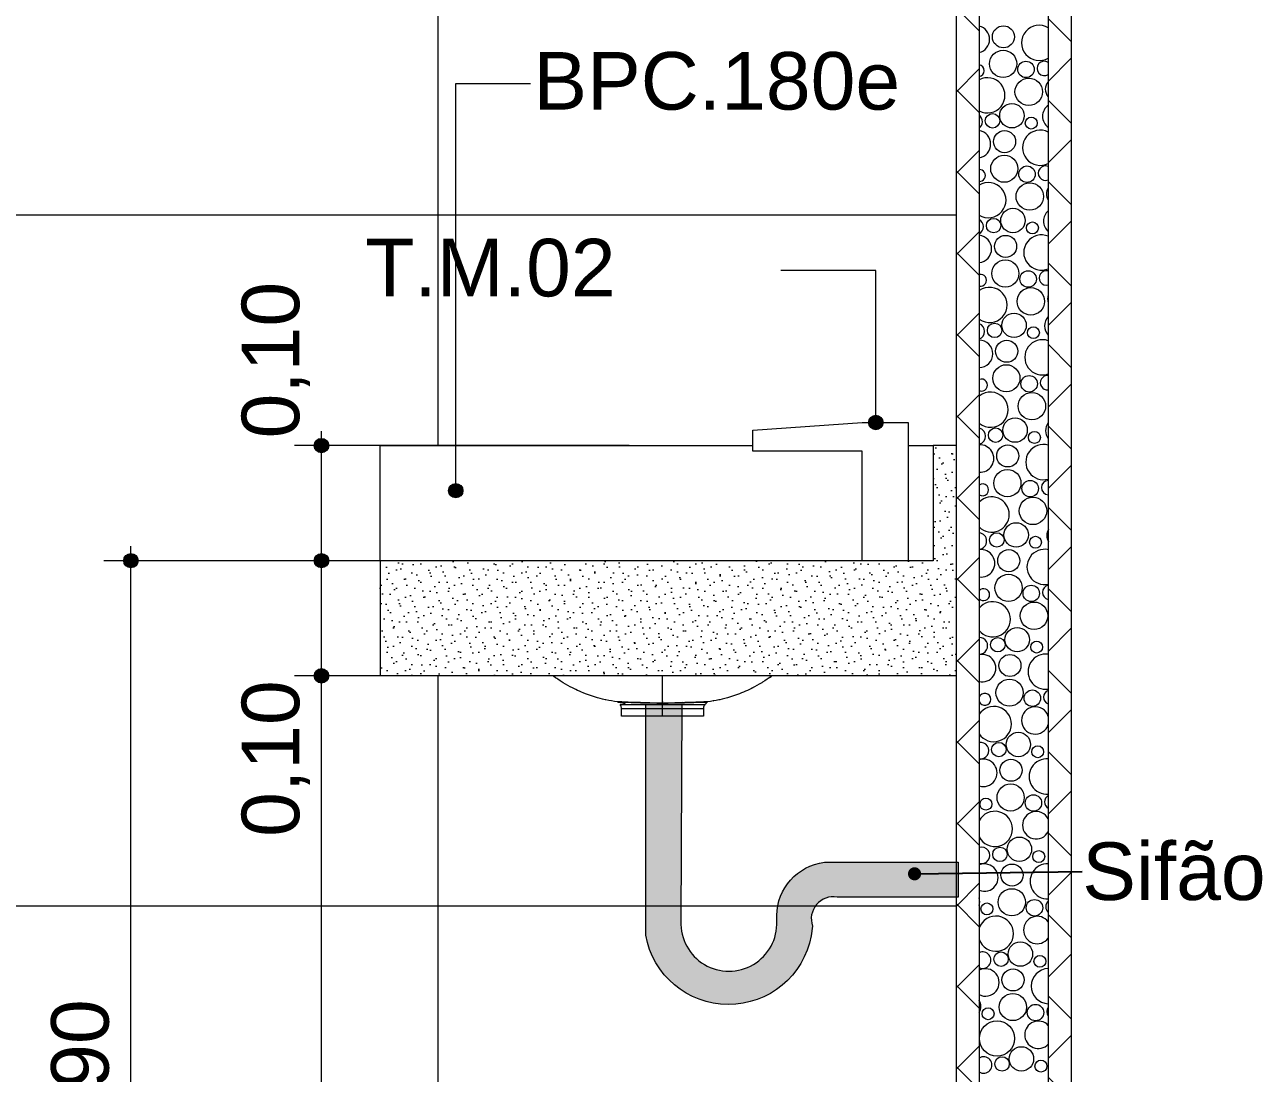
# Model space of a CAD drawing. Header units: metres. Extents: x -1.8 to 75.3, y -2 to 2.8.
# Drawn here: x 36.906 to 37.981, y -1.443 to -0.533 of the extents above; entities that cross this region are included whole.
import ezdxf

# ---------------------------------------------------------------- set-up
doc = ezdxf.new("R2010")
doc.units = ezdxf.units.M
doc.header["$MEASUREMENT"] = 0
for name, color, linetype in [('COTAS CORTE', 7, 'Continuous'), ('NOTAS-LAYOUT.EXEC', 7, 'Continuous'), ('PAREDE CONSTRUIR', 7, 'Continuous')]:
    doc.layers.add(name, color=color, linetype=linetype)
for name, color, linetype, lineweight, true_color in [('COTAS CORTE_Caneta_No__25', 7, 'Continuous', 13, 0x982312), ('LOUCAS-METAIS.ARQ_Caneta_No__13', 7, 'Continuous', 0, 0xaaaaaa), ('LOUCAS-METAIS.ARQ_Caneta_No__96', 7, 'Continuous', 0, 0xb6b6b6), ('LOUCAS-METAIS.ARQ_Caneta_No__97', 7, 'Continuous', 13, 0x6b6b6b), ('NOTAS-EXECUTIVO.ARQ_Caneta_No__19', 7, 'Continuous', 0, 0xe9e9e9), ('PAREDE CONSTRUIR_Caneta_No__96', 7, 'Continuous', 0, 0xb6b6b6), ('PAREDE CONSTRUIR_Caneta_No__97', 7, 'Continuous', 13, 0x6b6b6b)]:
    doc.layers.add(name, color=color, linetype=linetype, lineweight=lineweight, true_color=true_color)
for name, color, linetype, lineweight in [('NOTAS-EXECUTIVO.ARQ_Caneta_No__1', 7, 'Continuous', 40), ('NOTAS-EXECUTIVO.ARQ_Caneta_No__241', 7, 'Continuous', 13), ('NOTAS-EXECUTIVO.ARQ_Caneta_No__5', 7, 'Continuous', 20), ('NOTAS-LAYOUT.EXEC_Caneta_No__241', 7, 'Continuous', 13), ('NOTAS-LAYOUT.EXEC_Caneta_No__5', 7, 'Continuous', 20), ('PAREDE CONSTRUIR_Caneta_No__241', 7, 'Continuous', 13), ('PAREDE CONSTRUIR_Caneta_No__83', 84, 'Continuous', 0)]:
    doc.layers.add(name, color=color, linetype=linetype, lineweight=lineweight)
doc.styles.add('GENERATED_STYLE_1', font='arial.ttf')
doc.dimstyles.new('GENERATED_STYLE__2', dxfattribs={"dimtxt": 0.05, "dimasz": 0.02375, "dimexe": 0.18, "dimexo": 0.267183, "dimgap": 0, "dimtad": 1, "dimzin": 0, "dimdsep": 46, "dimtxsty": 'GENERATED_STYLE_1', "dimblk": 'ARROWHEAD_11', "dimblk1": 'ARROWHEAD_11', "dimblk2": 'ARROWHEAD_11', "dimcen": 0.09, "dimclrd": 256, "dimclre": 256, "dimclrt": 256, "dimadec": 0, "dimazin": 0, "dimtfac": 1, "dimtdec": 4, "dimtmove": 0, "dimatfit": 3, "dimfxl": 0, "dimtolj": 1, "dimtzin": 0, "dimarcsym": 0})
doc.dimstyles.new('GENERATED_STYLE__4', dxfattribs={"dimtxt": 0.18, "dimasz": 0.0228, "dimexe": 0.18, "dimexo": 0.0625, "dimgap": 0, "dimtad": 0, "dimtih": 1, "dimtoh": 1, "dimdec": 4, "dimzin": 0, "dimdsep": 46, "dimcen": 0.09, "dimadec": 0, "dimazin": 0, "dimtfac": 1, "dimtdec": 4, "dimtmove": 0, "dimatfit": 3, "dimldrblk": 'ARROWHEAD_11', "dimfxl": 0, "dimtolj": 1, "dimtzin": 0, "dimarcsym": 0})
pattern_1 = [(45, (101.17897, -1.898244), (-0.03535534, 0.03535534), []), (135, (101.17897, -1.898244), (0.03535534, 0.03535534), [])]

# ---------------------------------------------------------------- blocks, each defined once
blk = doc.blocks.new('*X155', base_point=(101.179, -1.8982))
at = {"layer": 'PAREDE CONSTRUIR_Caneta_No__96', "color": 253, "linetype": 'Continuous', "lineweight": 0, "true_color": 0xb6b6b6}
for centre, radius in [((37.7561, -0.5433), 0.00959), ((37.7558, -0.5668), 0.0118), ((37.7756, -0.5716), 0.00715), ((37.778, -0.591), 0.0119), ((37.7634, -0.6118), 0.0106), ((37.7466, -0.6162), 0.00627), ((37.7802, -0.6182), 0.00517), ((37.757, -0.6343), 0.00959), ((37.7568, -0.6578), 0.0118), ((37.7765, -0.6626), 0.00715), ((37.7789, -0.682), 0.0119), ((37.7643, -0.7028), 0.0106), ((37.7475, -0.7072), 0.00627), ((37.7812, -0.7092), 0.00517), ((37.7579, -0.7253), 0.00959), ((37.7577, -0.7488), 0.0118), ((37.7775, -0.7536), 0.00715), ((37.7799, -0.773), 0.0119), ((37.7653, -0.7938), 0.0106), ((37.7484, -0.7982), 0.00627), ((37.7821, -0.8002), 0.00517), ((37.7589, -0.8163), 0.00959), ((37.7586, -0.8398), 0.0118), ((37.7784, -0.8446), 0.00715), ((37.7808, -0.864), 0.0119), ((37.7662, -0.8848), 0.0106), ((37.7493, -0.8892), 0.00627), ((37.783, -0.8912), 0.00517), ((37.7598, -0.9072), 0.00959), ((37.7595, -0.9308), 0.0118), ((37.7793, -0.9356), 0.00715), ((37.7817, -0.955), 0.0119), ((37.7671, -0.9758), 0.0106), ((37.7503, -0.9802), 0.00627), ((37.7839, -0.9822), 0.00517), ((37.7607, -0.9982), 0.00959), ((37.7605, -1.0218), 0.0118), ((37.7802, -1.0266), 0.00715), ((37.7826, -1.046), 0.0119), ((37.768, -1.0668), 0.0106), ((37.7512, -1.0712), 0.00627), ((37.7849, -1.0732), 0.00517), ((37.7617, -1.0892), 0.00959), ((37.7614, -1.1128), 0.0118), ((37.7812, -1.1176), 0.00715), ((37.769, -1.1578), 0.0106), ((37.7521, -1.1622), 0.00627), ((37.7858, -1.1641), 0.00517), ((37.7626, -1.1802), 0.00959), ((37.7623, -1.2038), 0.0118), ((37.7821, -1.2086), 0.00715), ((37.7408, -1.2096), 0.00517), ((37.7699, -1.2488), 0.0106), ((37.753, -1.2532), 0.00627), ((37.7867, -1.2551), 0.00517), ((37.7635, -1.2712), 0.00959), ((37.7633, -1.2948), 0.0118), ((37.7417, -1.3006), 0.00517), ((37.783, -1.2996), 0.00715), ((37.7708, -1.3398), 0.0106), ((37.754, -1.3442), 0.00627), ((37.7877, -1.3461), 0.00517), ((37.7644, -1.3622), 0.00959), ((37.7642, -1.3858), 0.0118), ((37.7839, -1.3906), 0.00715), ((37.7427, -1.3916), 0.00517), ((37.7505, -1.4131), 0.0153), ((37.7717, -1.4308), 0.0106), ((37.7549, -1.4352), 0.00627), ((37.7886, -1.4371), 0.00517)]:
    blk.add_circle(centre, radius, dxfattribs=at)
for centre, radius, start, end in [((37.7321, -0.5455), 0.0119, 284.1527, 75.8473), ((37.7871, -0.5486), 0.0153, 59.006, 300.994), ((37.7343, -0.5727), 0.00517, 277.6512, 82.3488), ((37.7916, -0.5707), 0.00627, 56.63, 303.37), ((37.7421, -0.5941), 0.0153, 242.2745, 117.7255), ((37.802, -0.5888), 0.00959, 137.0573, 222.9427), ((37.7306, -0.6171), 0.00715, 308.0465, 51.9535), ((37.8018, -0.6123), 0.0118, 124.8863, 235.1137), ((37.733, -0.6365), 0.0119, 279.6011, 80.3989), ((37.788, -0.6396), 0.0153, 62.975, 297.025), ((37.7352, -0.6637), 0.00517, 267.3535, 92.6465), ((37.7925, -0.6617), 0.00627, 66.2858, 293.7142), ((37.743, -0.6851), 0.0153, 238.2775, 121.7225), ((37.8029, -0.6798), 0.00959, 145.9655, 214.0345), ((37.8027, -0.7033), 0.0118, 130.5658, 229.4342), ((37.7315, -0.7081), 0.00715, 299.1181, 60.8819), ((37.7339, -0.7275), 0.0119, 275.1101, 84.8899), ((37.789, -0.7306), 0.0153, 66.8082, 293.1918), ((37.7362, -0.7547), 0.00517, 256.9682, 103.0318), ((37.7934, -0.7527), 0.00627, 75.2676, 284.7324), ((37.744, -0.7761), 0.0153, 234.0998, 125.9002), ((37.8039, -0.7708), 0.00959, 157.7235, 202.2765), ((37.7325, -0.7991), 0.00715, 290.9113, 69.0887), ((37.8036, -0.7943), 0.0118, 136.7767, 223.2233), ((37.7349, -0.8185), 0.0119, 270.6504, 89.3496), ((37.7899, -0.8216), 0.0153, 70.5344, 289.4656), ((37.7943, -0.8437), 0.00627, 83.89, 276.11), ((37.7371, -0.8457), 0.00517, 246.1208, 113.8792), ((37.7449, -0.8671), 0.0153, 229.6884, 130.3116), ((37.8045, -0.8853), 0.0118, 143.8098, 216.1902), ((37.7334, -0.8901), 0.00715, 283.1342, 76.8658), ((37.7358, -0.9095), 0.0119, 266.1947, 93.8053), ((37.7908, -0.9126), 0.0153, 74.1767, 285.8233), ((37.738, -0.9367), 0.00517, 234.2587, 125.7413), ((37.7953, -0.9347), 0.00627, 92.3745, 267.6255), ((37.7458, -0.9581), 0.0153, 224.967, 135.033), ((37.7343, -0.9811), 0.00715, 275.5977, 84.4023), ((37.8055, -0.9763), 0.0118, 152.3046, 207.6954), ((37.7918, -1.0036), 0.0153, 77.7545, 282.2455), ((37.7367, -1.0005), 0.0119, 261.7158, 98.2842), ((37.7962, -1.0257), 0.00627, 100.912, 259.088), ((37.7389, -1.0277), 0.00517, 220.2313, 139.7687), ((37.7468, -1.0491), 0.0153, 219.8179, 140.1821), ((37.7352, -1.0721), 0.00715, 268.1578, 91.8422), ((37.7376, -1.0915), 0.0119, 257.1851, 102.8149), ((37.7927, -1.0946), 0.0153, 81.2843, 278.7157), ((37.7399, -1.1186), 0.00517, 199.4796, 160.5204), ((37.7971, -1.1167), 0.00627, 109.7045, 250.2955), ((37.7477, -1.1401), 0.0153, 214.0394, 145.9606), ((37.7836, -1.1369), 0.0119, 16.6287, 343.3713), ((37.7362, -1.1631), 0.00715, 260.6865, 99.3135), ((37.7386, -1.1824), 0.0119, 252.5712, 107.4288), ((37.7936, -1.1856), 0.0153, 84.781, 275.219), ((37.798, -1.2077), 0.00627, 119.015, 240.985), ((37.7486, -1.2311), 0.0153, 207.2244, 152.7756), ((37.7845, -1.2279), 0.0119, 28.302, 331.698), ((37.7371, -1.2541), 0.00715, 253.0507, 106.9493), ((37.7395, -1.2734), 0.0119, 247.8373, 112.1627), ((37.7945, -1.2766), 0.0153, 88.2583, 271.7417), ((37.7249, -1.2943), 0.0106, 341.9838, 18.0162), ((37.799, -1.2987), 0.00627, 129.2649, 230.7351), ((37.7495, -1.3221), 0.0153, 198.2331, 161.7669), ((37.7854, -1.3189), 0.0119, 36.6072, 323.3928), ((37.738, -1.3451), 0.00715, 245.0887, 114.9113), ((37.7404, -1.3644), 0.0119, 242.9379, 117.0621), ((37.7955, -1.3676), 0.0153, 91.7292, 268.2708), ((37.7258, -1.3853), 0.0106, 329.7501, 30.2499), ((37.7999, -1.3897), 0.00627, 141.3316, 218.6684), ((37.7864, -1.4099), 0.0119, 43.5291, 316.4709), ((37.7389, -1.4361), 0.00715, 236.5709, 123.4291)]:
    blk.add_arc(centre, radius, start, end, dxfattribs=at)
blk = doc.blocks.new('*D162', base_point=(101.179, -1.8982))
at = {"layer": 'COTAS CORTE_Caneta_No__25', "linetype": 'Continuous', "lineweight": 13, "true_color": 0x982312}
for points in [[(36.9923, -0.9982), (36.9928, -1.0006), (36.9942, -1.0027), (36.9962, -1.004), (36.9986, -1.0045), (37.001, -1.004), (37.003, -1.0027), (37.0044, -1.0006), (37.0048, -0.9982), (37.0044, -0.9959), (37.003, -0.9938), (37.001, -0.9925), (36.9986, -0.992), (36.9962, -0.9925), (36.9942, -0.9938), (36.9928, -0.9959)], [(36.9923, -1.8982), (36.9928, -1.9006), (36.9942, -1.9027), (36.9962, -1.904), (36.9986, -1.9045), (37.001, -1.904), (37.003, -1.9027), (37.0044, -1.9006), (37.0048, -1.8982), (37.0044, -1.8959), (37.003, -1.8938), (37.001, -1.8925), (36.9986, -1.892), (36.9962, -1.8925), (36.9942, -1.8938), (36.9928, -1.8959)]]:
    blk.add_hatch(color=24, dxfattribs=at).paths.add_polyline_path(points)
at = {"layer": 'COTAS CORTE_Caneta_No__25', "color": 24, "linetype": 'Continuous', "lineweight": 13, "true_color": 0x982312}
for p, q in [((36.9986, -0.992), (36.9986, -0.9857)), ((36.9923, -0.9982), (36.9751, -0.9982)), ((37.2658, -0.9982), (37.0048, -0.9982)), ((36.9986, -1.892), (36.9986, -1.0045)), ((36.9923, -1.8982), (36.9751, -1.8982)), ((37.2658, -1.8982), (37.0048, -1.8982)), ((36.9986, -1.9107), (36.9986, -1.9045))]:
    blk.add_line(p, q, dxfattribs=at)
for centre in [(36.9986, -0.9982), (36.9986, -1.8982)]:
    blk.add_circle(centre, 0.00625, dxfattribs=at)
at = {"layer": 'COTAS CORTE_Caneta_No__25', "color": 24, "lineweight": 13, "true_color": 0x982312, "insert": (36.9886, -1.515), "char_height": 0.05, "attachment_point": 7, "rotation": 90, "style": 'GENERATED_STYLE_1'}
blk.add_mtext('\\A1;{\\pql;\\fArial|b0|i0|c0|p0;\\W1.000000;0,90}', dxfattribs=at)
blk = doc.blocks.new('ARROWHEAD_11')
at = {"color": 0, "linetype": 'Continuous', "lineweight": 0}
blk.add_line((0, 0), (-1, 0), dxfattribs=at)
at = {"color": 0, "linetype": 'Continuous', "lineweight": 0, "const_width": 0.25, "flags": 128}
blk.add_lwpolyline([(-0.125, 0, 1), (0.125, 0, 1)], format="xyb", close=True, dxfattribs=at)
blk = doc.blocks.new('*D163', base_point=(101.179, -1.8982))
at = {"layer": 'COTAS CORTE_Caneta_No__25', "linetype": 'Continuous', "lineweight": 13, "true_color": 0x982312}
for points in [[(37.1578, -1.0982), (37.1583, -1.1006), (37.1596, -1.1027), (37.1617, -1.104), (37.164, -1.1045), (37.1664, -1.104), (37.1685, -1.1027), (37.1698, -1.1006), (37.1703, -1.0982), (37.1698, -1.0959), (37.1685, -1.0938), (37.1664, -1.0925), (37.164, -1.092), (37.1617, -1.0925), (37.1596, -1.0938), (37.1583, -1.0959)], [(37.1578, -1.8982), (37.1583, -1.9006), (37.1596, -1.9027), (37.1617, -1.904), (37.164, -1.9045), (37.1664, -1.904), (37.1685, -1.9027), (37.1698, -1.9006), (37.1703, -1.8982), (37.1698, -1.8959), (37.1685, -1.8938), (37.1664, -1.8925), (37.164, -1.892), (37.1617, -1.8925), (37.1596, -1.8938), (37.1583, -1.8959)]]:
    blk.add_hatch(color=24, dxfattribs=at).paths.add_polyline_path(points)
at = {"layer": 'COTAS CORTE_Caneta_No__25', "color": 24, "linetype": 'Continuous', "lineweight": 13, "true_color": 0x982312}
for p, q in [((37.1578, -1.0982), (37.1406, -1.0982)), ((37.164, -1.892), (37.164, -1.1045)), ((37.4312, -1.0982), (37.1703, -1.0982)), ((37.1578, -1.8982), (37.1406, -1.8982)), ((37.4312, -1.8982), (37.1703, -1.8982)), ((37.164, -1.9107), (37.164, -1.9045))]:
    blk.add_line(p, q, dxfattribs=at)
for centre in [(37.164, -1.0982), (37.164, -1.8982)]:
    blk.add_circle(centre, 0.00625, dxfattribs=at)
at = {"layer": 'COTAS CORTE_Caneta_No__25', "color": 24, "lineweight": 13, "true_color": 0x982312, "char_height": 0.05, "attachment_point": 7, "rotation": 90, "style": 'GENERATED_STYLE_1'}
for s, insert in [('\\A1;{\\pql;\\fArial|b0|i0|c0|p0;\\W1.000000;0,10}', (37.154, -1.238)), ('\\A1;{\\pql;\\fArial|b0|i0|c0|p0;\\W1.000000;0,80}', (37.154, -1.6317))]:
    blk.add_mtext(s, dxfattribs=dict(at, insert=insert))
blk = doc.blocks.new('*D164', base_point=(101.179, -1.8982))
at = {"layer": 'COTAS CORTE_Caneta_No__25', "linetype": 'Continuous', "lineweight": 13, "true_color": 0x982312}
for points in [[(37.1578, -0.9982), (37.1583, -1.0006), (37.1596, -1.0027), (37.1617, -1.004), (37.164, -1.0045), (37.1664, -1.004), (37.1685, -1.0027), (37.1698, -1.0006), (37.1703, -0.9982), (37.1698, -0.9959), (37.1685, -0.9938), (37.1664, -0.9925), (37.164, -0.992), (37.1617, -0.9925), (37.1596, -0.9938), (37.1583, -0.9959)], [(37.1578, -1.0982), (37.1583, -1.1006), (37.1596, -1.1027), (37.1617, -1.104), (37.164, -1.1045), (37.1664, -1.104), (37.1685, -1.1027), (37.1698, -1.1006), (37.1703, -1.0982), (37.1698, -1.0959), (37.1685, -1.0938), (37.1664, -1.0925), (37.164, -1.092), (37.1617, -1.0925), (37.1596, -1.0938), (37.1583, -1.0959)]]:
    blk.add_hatch(color=24, dxfattribs=at).paths.add_polyline_path(points)
at = {"layer": 'COTAS CORTE_Caneta_No__25', "color": 24, "linetype": 'Continuous', "lineweight": 13, "true_color": 0x982312}
for p, q in [((37.1578, -0.9982), (37.1406, -0.9982)), ((37.4312, -0.9982), (37.1703, -0.9982)), ((37.164, -1.092), (37.164, -1.0045)), ((37.1578, -1.0982), (37.1406, -1.0982)), ((37.4312, -1.0982), (37.1703, -1.0982))]:
    blk.add_line(p, q, dxfattribs=at)
for centre in [(37.164, -0.9982), (37.164, -1.0982)]:
    blk.add_circle(centre, 0.00625, dxfattribs=at)
blk = doc.blocks.new('*D165', base_point=(101.179, -1.8982))
at = {"layer": 'COTAS CORTE_Caneta_No__25', "linetype": 'Continuous', "lineweight": 13, "true_color": 0x982312}
for points in [[(37.1578, -0.8982), (37.1583, -0.9006), (37.1596, -0.9027), (37.1617, -0.904), (37.164, -0.9045), (37.1664, -0.904), (37.1685, -0.9027), (37.1698, -0.9006), (37.1703, -0.8982), (37.1698, -0.8959), (37.1685, -0.8938), (37.1664, -0.8925), (37.164, -0.892), (37.1617, -0.8925), (37.1596, -0.8938), (37.1583, -0.8959)], [(37.1578, -0.9982), (37.1583, -1.0006), (37.1596, -1.0027), (37.1617, -1.004), (37.164, -1.0045), (37.1664, -1.004), (37.1685, -1.0027), (37.1698, -1.0006), (37.1703, -0.9982), (37.1698, -0.9959), (37.1685, -0.9938), (37.1664, -0.9925), (37.164, -0.992), (37.1617, -0.9925), (37.1596, -0.9938), (37.1583, -0.9959)]]:
    blk.add_hatch(color=24, dxfattribs=at).paths.add_polyline_path(points)
at = {"layer": 'COTAS CORTE_Caneta_No__25', "color": 24, "linetype": 'Continuous', "lineweight": 13, "true_color": 0x982312}
for p, q in [((37.164, -0.892), (37.164, -0.8857)), ((37.1578, -0.8982), (37.1406, -0.8982)), ((37.4312, -0.8982), (37.1703, -0.8982)), ((37.164, -0.992), (37.164, -0.9045)), ((37.1578, -0.9982), (37.1406, -0.9982)), ((37.4312, -0.9982), (37.1703, -0.9982))]:
    blk.add_line(p, q, dxfattribs=at)
for centre in [(37.164, -0.8982), (37.164, -0.9982)]:
    blk.add_circle(centre, 0.00625, dxfattribs=at)
at = {"layer": 'COTAS CORTE_Caneta_No__25', "color": 24, "lineweight": 13, "true_color": 0x982312, "insert": (37.154, -0.892), "char_height": 0.05, "attachment_point": 7, "rotation": 90, "style": 'GENERATED_STYLE_1'}
blk.add_mtext('\\A1;{\\pql;\\fArial|b0|i0|c0|p0;\\W1.000000;0,10}', dxfattribs=at)
blk = doc.blocks.new('Label_28_9', base_point=(37.6453, -0.8782))
at = {"layer": 'NOTAS-LAYOUT.EXEC', "linetype": 'Continuous', "lineweight": 0, "true_color": 0x000000}
blk.add_hatch(color=18, dxfattribs=at).paths.add_polyline_path([(37.639, -0.8782), (37.6395, -0.8806), (37.6408, -0.8827), (37.6429, -0.884), (37.6453, -0.8845), (37.6477, -0.884), (37.6497, -0.8827), (37.651, -0.8806), (37.6515, -0.8782), (37.651, -0.8759), (37.6497, -0.8738), (37.6477, -0.8725), (37.6453, -0.872), (37.6429, -0.8725), (37.6408, -0.8738), (37.6395, -0.8759)])
at = {"layer": 'NOTAS-LAYOUT.EXEC_Caneta_No__241', "color": 7, "linetype": 'Continuous', "lineweight": 13}
for p, q in [((37.6453, -0.7461), (37.5627, -0.7461)), ((37.6453, -0.872), (37.6453, -0.7461))]:
    blk.add_line(p, q, dxfattribs=at)
at = {"layer": 'NOTAS-LAYOUT.EXEC_Caneta_No__5', "color": 7, "linetype": 'Continuous', "lineweight": 20}
blk.add_circle((37.6453, -0.8782), 0.00625, dxfattribs=at)
at = {"layer": 'NOTAS-LAYOUT.EXEC_Caneta_No__241', "color": 7, "lineweight": 13, "insert": (37.5602, -0.7187), "char_height": 0.05, "attachment_point": 3, "style": 'GENERATED_STYLE_1'}
blk.add_mtext('\\A1;{\\pqr;\\pt0,241;\\fArial|b0|i0|c0|p0;\\W1.000000;T.M.02\\fArial|b0|i0|c0|p0;\\W1.000000;\\A1{\\H.66x;\\S^  ;}\\fArial|b0|i0|c0|p0;\\W1.000000;\\fArial|b0|i0|c0|p0;\\W1.000000;\\A1{\\H.66x;\\S^  ;}\\fArial|b0|i0|c0|p0;\\W1.000000;\\fArial|b0|i0|c0|p0;\\W1.000000;\\fArial|b0|i0|c0|p0;\\W1.000000;\\fArial|b0|i0|c0|p0;\\W1.000000;\\fArial|b0|i0|c0|p0;\\W1.000000;\\fArial|b0|i0|c0|p0;\\W1.000000;\\fArial|b0|i0|c0|p0;\\W1.000000;\\A1{\\H.66x;\\S^  ;}\\fArial|b0|i0|c0|p0;\\W1.000000;\\fArial|b0|i0|c0|p0;\\W1.000000;\\A1{\\H.66x;\\S^  ;}\\fArial|b0|i0|c0|p0;\\W1.000000;\\fArial|b0|i0|c0|p0;\\W1.000000;\\fArial|b0|i0|c0|p0;\\W1.000000;\\fArial|b0|i0|c0|p0;\\W1.000000;\\fArial|b0|i0|c0|p0;\\W1.000000;\\fArial|b0|i0|c0|p0;\\W1.000000;\\fArial|b0|i0|c0|p0;\\W1.000000;\\A1{\\H.66x;\\S^  ;}\\fArial|b0|i0|c0|p0;\\W1.000000;\\fArial|b0|i0|c0|p0;\\W1.000000;\\A1{\\H.66x;\\S^  ;}\\fArial|b0|i0|c0|p0;\\W1.000000;\\fArial|b0|i0|c0|p0;\\W1.000000;\\fArial|b0|i0|c0|p0;\\W1.000000;\\fArial|b0|i0|c0|p0;\\W1.000000;\\fArial|b0|i0|c0|p0;\\W1.000000;\\fArial|b0|i0|c0|p0;\\W1.000000;\\fArial|b0|i0|c0|p0;\\W1.000000;\\A1{\\H.66x;\\S^  ;}\\fArial|b0|i0|c0|p0;\\W1.000000;\\fArial|b0|i0|c0|p0;\\W1.000000;\\A1{\\H.66x;\\S^  ;}\\fArial|b0|i0|c0|p0;\\W1.000000;\\fArial|b0|i0|c0|p0;\\W1.000000;\\fArial|b0|i0|c0|p0;\\W1.000000;\\fArial|b0|i0|c0|p0;\\W1.000000;\\fArial|b0|i0|c0|p0;\\W1.000000;\\fArial|b0|i0|c0|p0;\\W1.000000;\\fArial|b0|i0|c0|p0;\\W1.000000;\\A1{\\H.66x;\\S^  ;}\\fArial|b0|i0|c0|p0;\\W1.000000;\\fArial|b0|i0|c0|p0;\\W1.000000;\\A1{\\H.66x;\\S^  ;}\\fArial|b0|i0|c0|p0;\\W1.000000;\\fArial|b0|i0|c0|p0;\\W1.000000;\\fArial|b0|i0|c0|p0;\\W1.000000;\\fArial|b0|i0|c0|p0;\\W1.000000;\\fArial|b0|i0|c0|p0;\\W1.000000;\\fArial|b0|i0|c0|p0;\\W1.000000;\\fArial|b0|i0|c0|p0;\\W1.000000;\\A1{\\H.66x;\\S^  ;}\\fArial|b0|i0|c0|p0;\\W1.000000;}', dxfattribs=at)
blk = doc.blocks.new('Label_29_9', base_point=(37.2806, -0.9374))
at = {"layer": 'NOTAS-LAYOUT.EXEC', "linetype": 'Continuous', "lineweight": 0, "true_color": 0x000000}
blk.add_hatch(color=18, dxfattribs=at).paths.add_polyline_path([(37.2744, -0.9374), (37.2749, -0.9398), (37.2762, -0.9418), (37.2783, -0.9431), (37.2806, -0.9436), (37.283, -0.9431), (37.2851, -0.9418), (37.2864, -0.9398), (37.2869, -0.9374), (37.2864, -0.935), (37.2851, -0.9329), (37.283, -0.9316), (37.2806, -0.9311), (37.2783, -0.9316), (37.2762, -0.9329), (37.2749, -0.935)])
at = {"layer": 'NOTAS-LAYOUT.EXEC_Caneta_No__241', "color": 7, "linetype": 'Continuous', "lineweight": 13}
for p, q in [((37.2806, -0.9311), (37.2806, -0.5838)), ((37.2806, -0.5838), (37.3455, -0.5838))]:
    blk.add_line(p, q, dxfattribs=at)
at = {"layer": 'NOTAS-LAYOUT.EXEC_Caneta_No__5', "color": 7, "linetype": 'Continuous', "lineweight": 20}
blk.add_circle((37.2806, -0.9374), 0.00625, dxfattribs=at)
at = {"layer": 'NOTAS-LAYOUT.EXEC_Caneta_No__241', "color": 7, "lineweight": 13, "insert": (37.348, -0.5565), "char_height": 0.05, "attachment_point": 1, "style": 'GENERATED_STYLE_1'}
blk.add_mtext('\\A1;{\\pql;\\pt0,241;\\fArial|b0|i0|c0|p0;\\W1.000000;BPC.180e\\fArial|b0|i0|c0|p0;\\W1.000000;\\A1{\\H.66x;\\S^  ;}\\fArial|b0|i0|c0|p0;\\W1.000000;\\fArial|b0|i0|c0|p0;\\W1.000000;\\A1{\\H.66x;\\S^  ;}\\fArial|b0|i0|c0|p0;\\W1.000000;\\fArial|b0|i0|c0|p0;\\W1.000000;\\fArial|b0|i0|c0|p0;\\W1.000000;\\fArial|b0|i0|c0|p0;\\W1.000000;\\fArial|b0|i0|c0|p0;\\W1.000000;\\fArial|b0|i0|c0|p0;\\W1.000000;\\fArial|b0|i0|c0|p0;\\W1.000000;\\A1{\\H.66x;\\S^  ;}\\fArial|b0|i0|c0|p0;\\W1.000000;\\fArial|b0|i0|c0|p0;\\W1.000000;\\A1{\\H.66x;\\S^  ;}\\fArial|b0|i0|c0|p0;\\W1.000000;\\fArial|b0|i0|c0|p0;\\W1.000000;\\fArial|b0|i0|c0|p0;\\W1.000000;\\fArial|b0|i0|c0|p0;\\W1.000000;\\fArial|b0|i0|c0|p0;\\W1.000000;\\fArial|b0|i0|c0|p0;\\W1.000000;\\fArial|b0|i0|c0|p0;\\W1.000000;\\A1{\\H.66x;\\S^  ;}\\fArial|b0|i0|c0|p0;\\W1.000000;\\fArial|b0|i0|c0|p0;\\W1.000000;\\A1{\\H.66x;\\S^  ;}\\fArial|b0|i0|c0|p0;\\W1.000000;\\fArial|b0|i0|c0|p0;\\W1.000000;\\fArial|b0|i0|c0|p0;\\W1.000000;\\fArial|b0|i0|c0|p0;\\W1.000000;\\fArial|b0|i0|c0|p0;\\W1.000000;\\fArial|b0|i0|c0|p0;\\W1.000000;\\fArial|b0|i0|c0|p0;\\W1.000000;\\A1{\\H.66x;\\S^  ;}\\fArial|b0|i0|c0|p0;\\W1.000000;\\fArial|b0|i0|c0|p0;\\W1.000000;\\A1{\\H.66x;\\S^  ;}\\fArial|b0|i0|c0|p0;\\W1.000000;\\fArial|b0|i0|c0|p0;\\W1.000000;\\fArial|b0|i0|c0|p0;\\W1.000000;\\fArial|b0|i0|c0|p0;\\W1.000000;\\fArial|b0|i0|c0|p0;\\W1.000000;\\fArial|b0|i0|c0|p0;\\W1.000000;\\fArial|b0|i0|c0|p0;\\W1.000000;\\A1{\\H.66x;\\S^  ;}\\fArial|b0|i0|c0|p0;\\W1.000000;\\fArial|b0|i0|c0|p0;\\W1.000000;\\A1{\\H.66x;\\S^  ;}\\fArial|b0|i0|c0|p0;\\W1.000000;\\fArial|b0|i0|c0|p0;\\W1.000000;\\fArial|b0|i0|c0|p0;\\W1.000000;\\fArial|b0|i0|c0|p0;\\W1.000000;\\fArial|b0|i0|c0|p0;\\W1.000000;\\fArial|b0|i0|c0|p0;\\W1.000000;\\fArial|b0|i0|c0|p0;\\W1.000000;\\A1{\\H.66x;\\S^  ;}\\fArial|b0|i0|c0|p0;\\W1.000000;}', dxfattribs=at)

msp = doc.modelspace()

# ---------------------------------------------------------------- hatches: boundary and pattern name
at = {"layer": 'LOUCAS-METAIS.ARQ_Caneta_No__97', "linetype": 'Continuous', "lineweight": 13, "true_color": 0x6b6b6b}
h = msp.add_hatch(dxfattribs=at)
h.set_pattern_fill('cut_stone_0009', color=251, style=0, pattern_type=2)
h.set_pattern_definition([(45, (101.17897, -1.873244), (-0.0079549513, 0.0079549513), [0, -0.0075, 0, -0.01125]), (110, (101.20397, -1.873244), (0.010571542, 0.0038477266), [0, -0.0055, 0, -0.0095])])
h.paths.add_polyline_path([(37.215, -1.0982), (37.715, -1.0982), (37.715, -0.8982), (37.695, -0.8982), (37.695, -0.9982), (37.215, -0.9982)])
at = {"layer": 'NOTAS-EXECUTIVO.ARQ_Caneta_No__19', "linetype": 'Continuous', "lineweight": 0, "true_color": 0x747474}
msp.add_hatch(color=8, dxfattribs=at).paths.add_polyline_path([(37.4455, -1.3234), (37.4455, -1.1233), (37.4769, -1.1232), (37.4761, -1.3114, 1.040135), (37.5593, -1.3114), (37.5593, -1.3064, -0.375027), (37.6006, -1.2601), (37.6116, -1.2601), (37.7167, -1.2601), (37.7167, -1.2903), (37.6116, -1.2903, 0.569314), (37.5903, -1.3155), (37.5891, -1.3239, -0.835082)])
at = {"layer": 'PAREDE CONSTRUIR_Caneta_No__83', "linetype": 'Continuous', "lineweight": 0}
h = msp.add_hatch(dxfattribs=at)
h.set_pattern_fill('Placomur_0009', color=84, style=0, pattern_type=2)
h.set_pattern_definition(pattern_1)
h.paths.add_polyline_path([(37.715, 1.2518), (37.715, -1.8982), (37.735, -1.8982), (37.735, 1.2518)])
h = msp.add_hatch(dxfattribs=at)
h.set_pattern_fill('Placomur_0009', color=84, style=0, pattern_type=2)
h.set_pattern_definition(pattern_1)
h.paths.add_polyline_path([(37.795, -1.8982), (37.815, -1.8982), (37.815, 1.2518), (37.795, 1.2518)])
at = {"layer": 'PAREDE CONSTRUIR_Caneta_No__97', "linetype": 'Continuous', "lineweight": 13, "true_color": 0x6b6b6b}
h = msp.add_hatch(dxfattribs=at)
h.set_pattern_fill('Ceramica_60_x_60_0009', color=251, style=0, pattern_type=2)
h.set_pattern_definition([(6e-15, (34.86494, -1.89824), (0, 0.6), []), (90, (34.86494, -1.89824), (-0.6, 0), [])])
h.paths.add_polyline_path([(34.8649, -1.8982), (37.715, -1.8982), (37.715, -1.0982), (37.555, -1.0982), (37.5548, -1.0984), (37.5529, -1.0998), (37.5527, -1.0999), (37.5509, -1.1011), (37.549, -1.1024), (37.547, -1.1037), (37.5462, -1.1042), (37.5459, -1.1044), (37.5459, -1.1044), (37.5441, -1.1054), (37.542, -1.1066), (37.5399, -1.1078), (37.5378, -1.1089), (37.5355, -1.11), (37.5351, -1.1102), (37.5344, -1.1105), (37.5338, -1.1108), (37.5321, -1.1116), (37.5305, -1.1123), (37.5288, -1.113), (37.527, -1.1137), (37.5253, -1.1143), (37.5235, -1.115), (37.5217, -1.1156), (37.5191, -1.1164), (37.5166, -1.1172), (37.5141, -1.1179), (37.512, -1.1184), (37.5099, -1.1189), (37.5091, -1.1191), (37.5067, -1.1196), (37.5043, -1.12), (37.5018, -1.1204), (37.4993, -1.1208), (37.4991, -1.1208), (37.499, -1.1209), (37.4989, -1.121), (37.4987, -1.121), (37.4986, -1.1211), (37.4983, -1.1216), (37.4979, -1.122), (37.4972, -1.1229), (37.4969, -1.1233), (37.4964, -1.1239), (37.496, -1.1246), (37.4958, -1.1254), (37.4956, -1.1261), (37.4956, -1.1269), (37.4956, -1.1332), (37.4246, -1.1332), (37.4246, -1.1269), (37.4245, -1.1261), (37.4243, -1.1254), (37.4241, -1.1246), (37.4237, -1.1239), (37.4233, -1.1233), (37.4277, -1.1226), (37.4276, -1.1226), (37.4277, -1.1226), (37.4272, -1.1219), (37.4271, -1.1219), (37.4271, -1.1218), (37.427, -1.1218), (37.4215, -1.1211), (37.4214, -1.121), (37.4213, -1.121), (37.4211, -1.1209), (37.421, -1.1208), (37.4208, -1.1208), (37.4184, -1.1204), (37.4158, -1.12), (37.4134, -1.1196), (37.411, -1.1191), (37.4103, -1.1189), (37.4081, -1.1184), (37.406, -1.1179), (37.4035, -1.1172), (37.401, -1.1164), (37.3984, -1.1156), (37.3966, -1.115), (37.3949, -1.1143), (37.3931, -1.1137), (37.3913, -1.113), (37.3897, -1.1123), (37.388, -1.1116), (37.3863, -1.1108), (37.3847, -1.11), (37.3824, -1.1089), (37.382, -1.1087), (37.3799, -1.1076), (37.3779, -1.1065), (37.3759, -1.1054), (37.3739, -1.1042), (37.3731, -1.1037), (37.3711, -1.1024), (37.3692, -1.1011), (37.3682, -1.1005), (37.3672, -1.0998), (37.3653, -1.0984), (37.3651, -1.0982), (37.215, -1.0982), (37.215, -0.8982), (37.5384, -0.8982), (37.5384, -0.8849), (37.6334, -0.8782), (37.6734, -0.8782), (37.6734, -0.8982), (37.715, -0.8982), (37.715, 1.2518), (34.8649, 1.2518), (34.8649, 0.2718), (34.8729, 0.2718), (34.8729, 0.2438), (35.3499, 0.2438), (35.3499, 0.2198), (35.3389, 0.2198), (35.3389, 0.2188), (35.3779, 0.2188), (35.3779, 0.2158), (35.4479, 0.2158), (35.4479, 0.2038), (35.4379, 0.2038), (35.4379, 0.2018), (35.2179, 0.2018), (35.2179, 0.2038), (35.2079, 0.2038), (35.2079, 0.2158), (35.2779, 0.2158), (35.2779, 0.2188), (35.3169, 0.2188), (35.3169, 0.2198), (34.9379, 0.2198), (34.9379, -0.1787), (34.9674, -0.1179), (34.986, -0.0838), (34.9872, -0.0816), (34.9863, -0.081), (34.9863, -0.0809), (34.9929, -0.0612), (35.0273, -0.012), (35.0436, 0.0009), (35.0437, 0.0009), (35.0658, -0.0146), (35.063, -0.0187), (35.0654, -0.0204), (35.0138, -0.0941), (35.0113, -0.0924), (35.0085, -0.0965), (35.0072, -0.0956), (35.0071, -0.0958), (34.9881, -0.1281), (34.9454, -0.2138), (34.9431, -0.2127), (34.9412, -0.2169), (34.9425, -0.2182), (34.9449, -0.2272), (34.9425, -0.2362), (34.9379, -0.2408), (34.9379, -0.7361), (34.939, -0.7562), (34.9439, -0.7562), (34.9439, -0.7742), (34.9419, -0.7742), (34.9419, -0.7802), (34.9529, -0.7802), (34.9529, -0.7812), (34.9679, -0.7812), (34.9679, -0.7827), (34.9765, -0.7827), (34.9767, -0.7822), (35.0099, -0.7822), (35.0099, -0.8881), (34.9929, -0.8881), (34.9929, -0.8309), (34.9699, -0.8309), (34.9699, -0.8297), (34.9679, -0.8297), (34.9679, -0.8312), (34.9529, -0.8312), (34.9529, -0.8322), (34.9429, -0.8322), (34.9429, -0.8372), (34.9414, -0.8372), (34.9414, -1.0432), (34.9406, -1.0465), (34.9382, -1.0489), (34.9349, -1.0498), (34.9317, -1.0489), (34.9293, -1.0465), (34.9284, -1.0432), (34.9284, -0.8372), (34.9269, -0.8372), (34.9269, -0.8322), (34.9129, -0.8322), (34.9129, -0.8122), (34.9049, -0.8122), (34.9049, -0.8138), (34.8909, -0.8138), (34.8909, -0.8322), (34.8649, -0.8322)])
h.paths.add_polyline_path([(34.9249, 1.1418), (35.8049, 1.1418), (35.8049, 0.2618), (34.9249, 0.2618)], flags=0)
h.paths.add_polyline_path([(36.0849, -0.8732), (36.1199, -0.8802), (36.1199, -0.8832), (36.1249, -0.8832), (36.1249, 0.1018), (36.1549, 0.1018), (36.1549, -0.8732), (36.1599, -0.8732), (36.1599, -0.8832), (36.1699, -0.8832), (36.1699, -0.8802), (36.2049, -0.8732), (36.2049, -0.9232), (36.1699, -0.9162), (36.1699, -0.9132), (36.1599, -0.9132), (36.1599, -0.9232), (36.1549, -0.9232), (36.1549, -1.6982), (36.1249, -1.6982), (36.1249, -0.9132), (36.1199, -0.9132), (36.1199, -0.9162), (36.0849, -0.9232)], flags=0)

# ---------------------------------------------------------------- linework, layer by layer
at = {"layer": 'LOUCAS-METAIS.ARQ_Caneta_No__13', "color": 253, "linetype": 'Continuous', "lineweight": 0, "true_color": 0xaaaaaa}
for p, q in [((37.215, -0.8982), (37.5384, -0.8982)), ((37.215, -0.9982), (37.215, -0.8982)), ((37.6734, -0.8982), (37.695, -0.8982))]:
    msp.add_line(p, q, dxfattribs=at)
at = {"layer": 'LOUCAS-METAIS.ARQ_Caneta_No__96', "color": 253, "linetype": 'Continuous', "lineweight": 0, "true_color": 0xb6b6b6}
for p, q in [((37.5384, -0.8849), (37.6334, -0.8782)), ((37.6334, -0.8782), (37.6734, -0.8782)), ((37.6734, -0.8782), (37.6734, -0.9982)), ((37.5384, -0.9032), (37.5384, -0.8849)), ((37.695, -0.8982), (37.695, -0.9982)), ((37.715, -0.8982), (37.695, -0.8982)), ((37.6334, -0.9032), (37.5384, -0.9032)), ((37.6334, -0.9982), (37.6334, -0.9032)), ((37.215, -0.9982), (37.215, -1.0982)), ((37.3653, -1.0984), (37.3651, -1.0982)), ((37.3672, -1.0998), (37.3653, -1.0984)), ((37.3682, -1.1005), (37.3672, -1.0998)), ((37.3692, -1.1011), (37.3682, -1.1005)), ((37.3711, -1.1024), (37.3692, -1.1011)), ((37.3731, -1.1037), (37.3711, -1.1024)), ((37.3739, -1.1042), (37.3731, -1.1037)), ((37.3759, -1.1054), (37.3739, -1.1042)), ((37.3779, -1.1065), (37.3759, -1.1054)), ((37.3799, -1.1076), (37.3779, -1.1065)), ((37.4601, -1.0985), (37.4601, -1.0982)), ((37.4601, -1.0995), (37.4601, -1.0985)), ((37.4601, -1.1005), (37.4601, -1.0995)), ((37.4601, -1.1017), (37.4601, -1.1005)), ((37.4601, -1.1028), (37.4601, -1.1017)), ((37.4601, -1.1039), (37.4601, -1.1028)), ((37.4601, -1.105), (37.4601, -1.1039)), ((37.4601, -1.105), (37.4601, -1.105)), ((37.4601, -1.106), (37.4601, -1.105)), ((37.4601, -1.107), (37.4601, -1.106)), ((37.5441, -1.1054), (37.542, -1.1066)), ((37.5462, -1.1042), (37.5441, -1.1054)), ((37.547, -1.1037), (37.5462, -1.1042)), ((37.549, -1.1024), (37.547, -1.1037)), ((37.5509, -1.1011), (37.549, -1.1024)), ((37.5527, -1.0999), (37.5509, -1.1011)), ((37.5529, -1.0998), (37.5527, -1.0999)), ((37.5527, -1.0999), (37.5527, -1.0999)), ((37.5548, -1.0984), (37.5529, -1.0998)), ((37.5529, -1.0998), (37.5535, -1.0993)), ((37.5529, -1.0997), (37.5529, -1.0998)), ((37.5529, -1.0998), (37.5529, -1.0998)), ((37.5535, -1.0993), (37.5543, -1.0987)), ((37.5548, -1.0984), (37.555, -1.0982)), ((37.382, -1.1087), (37.3799, -1.1076)), ((37.3824, -1.1089), (37.382, -1.1087)), ((37.3847, -1.11), (37.3824, -1.1089)), ((37.3863, -1.1108), (37.3847, -1.11)), ((37.388, -1.1116), (37.3863, -1.1108)), ((37.3897, -1.1123), (37.388, -1.1116)), ((37.3913, -1.113), (37.3897, -1.1123)), ((37.3931, -1.1137), (37.3913, -1.113)), ((37.3949, -1.1143), (37.3931, -1.1137)), ((37.3966, -1.115), (37.3949, -1.1143)), ((37.3984, -1.1156), (37.3966, -1.115)), ((37.401, -1.1164), (37.3984, -1.1156)), ((37.4035, -1.1172), (37.401, -1.1164)), ((37.406, -1.1179), (37.4035, -1.1172)), ((37.4601, -1.1079), (37.4601, -1.107)), ((37.4601, -1.1088), (37.4601, -1.1079)), ((37.4601, -1.1105), (37.4601, -1.1088)), ((37.4601, -1.1121), (37.4601, -1.1105)), ((37.4601, -1.1121), (37.4601, -1.1121)), ((37.4601, -1.1125), (37.4601, -1.1121)), ((37.4601, -1.1134), (37.4601, -1.1125)), ((37.4601, -1.1143), (37.4601, -1.1134)), ((37.4601, -1.1151), (37.4601, -1.1143)), ((37.4601, -1.1159), (37.4601, -1.1151)), ((37.4601, -1.1166), (37.4601, -1.1159)), ((37.4601, -1.1173), (37.4601, -1.1166)), ((37.4601, -1.118), (37.4601, -1.1173)), ((37.5166, -1.1172), (37.5141, -1.1179)), ((37.5191, -1.1164), (37.5166, -1.1172)), ((37.5217, -1.1156), (37.5191, -1.1164)), ((37.5235, -1.115), (37.5217, -1.1156)), ((37.5253, -1.1143), (37.5235, -1.115)), ((37.527, -1.1137), (37.5253, -1.1143)), ((37.5288, -1.113), (37.527, -1.1137)), ((37.5305, -1.1123), (37.5288, -1.113)), ((37.5321, -1.1116), (37.5305, -1.1123)), ((37.5338, -1.1108), (37.5321, -1.1116)), ((37.5355, -1.11), (37.5338, -1.1108)), ((37.5383, -1.1086), (37.5351, -1.1102)), ((37.5378, -1.1089), (37.5355, -1.11)), ((37.5399, -1.1078), (37.5378, -1.1089)), ((37.5399, -1.1078), (37.5383, -1.1086)), ((37.542, -1.1066), (37.5399, -1.1078)), ((37.4081, -1.1184), (37.406, -1.1179)), ((37.4103, -1.1189), (37.4081, -1.1184)), ((37.411, -1.1191), (37.4103, -1.1189)), ((37.4134, -1.1196), (37.411, -1.1191)), ((37.4158, -1.12), (37.4134, -1.1196)), ((37.4158, -1.12), (37.4159, -1.12)), ((37.4158, -1.12), (37.4158, -1.12)), ((37.4184, -1.1204), (37.4159, -1.12)), ((37.4208, -1.1208), (37.4184, -1.1204)), ((37.4211, -1.1208), (37.4208, -1.1208)), ((37.421, -1.1208), (37.4208, -1.1208)), ((37.4211, -1.1209), (37.421, -1.1208)), ((37.4219, -1.1208), (37.4211, -1.1208)), ((37.4213, -1.121), (37.4211, -1.1209)), ((37.4214, -1.121), (37.4213, -1.121)), ((37.4215, -1.1211), (37.4214, -1.121)), ((37.4218, -1.1212), (37.4215, -1.1211)), ((37.4215, -1.1211), (37.4272, -1.1219)), ((37.4229, -1.1212), (37.4218, -1.1212)), ((37.4225, -1.1209), (37.4219, -1.1208)), ((37.4232, -1.1209), (37.4225, -1.1209)), ((37.4245, -1.1213), (37.4229, -1.1212)), ((37.424, -1.1209), (37.4232, -1.1209)), ((37.4233, -1.1233), (37.4277, -1.1226)), ((37.4251, -1.1233), (37.4233, -1.1233)), ((37.4237, -1.1239), (37.4233, -1.1233)), ((37.4241, -1.1246), (37.4237, -1.1239)), ((37.4249, -1.1209), (37.424, -1.1209)), ((37.4243, -1.1254), (37.4241, -1.1246)), ((37.4245, -1.1261), (37.4243, -1.1254)), ((37.4268, -1.1213), (37.4245, -1.1213)), ((37.4245, -1.1213), (37.4272, -1.1219)), ((37.4246, -1.1269), (37.4245, -1.1261)), ((37.425, -1.1269), (37.4246, -1.1269)), ((37.4246, -1.1332), (37.4246, -1.1269)), ((37.4265, -1.121), (37.4249, -1.1209)), ((37.4263, -1.1269), (37.425, -1.1269)), ((37.4303, -1.1233), (37.4251, -1.1233)), ((37.4284, -1.1269), (37.4263, -1.1269)), ((37.4283, -1.1211), (37.4265, -1.121)), ((37.4296, -1.1214), (37.4268, -1.1213)), ((37.4272, -1.1219), (37.4277, -1.1226)), ((37.4303, -1.1211), (37.4283, -1.1211)), ((37.4313, -1.1269), (37.4284, -1.1269)), ((37.433, -1.1215), (37.4296, -1.1214)), ((37.4325, -1.1212), (37.4303, -1.1211)), ((37.4384, -1.1233), (37.4303, -1.1233)), ((37.435, -1.1269), (37.4313, -1.1269)), ((37.4351, -1.1213), (37.4325, -1.1212)), ((37.4367, -1.1217), (37.433, -1.1215)), ((37.4392, -1.1269), (37.435, -1.1269)), ((37.438, -1.1213), (37.4351, -1.1213)), ((37.4409, -1.1218), (37.4367, -1.1217)), ((37.4411, -1.1214), (37.438, -1.1213)), ((37.4487, -1.1233), (37.4384, -1.1233)), ((37.4439, -1.1269), (37.4392, -1.1269)), ((37.4454, -1.1219), (37.4409, -1.1218)), ((37.4443, -1.1215), (37.4411, -1.1214)), ((37.4491, -1.1269), (37.4439, -1.1269)), ((37.448, -1.1216), (37.4443, -1.1215)), ((37.4501, -1.122), (37.4454, -1.1219)), ((37.4492, -1.1217), (37.448, -1.1216)), ((37.4601, -1.1233), (37.4487, -1.1233)), ((37.4545, -1.1269), (37.4491, -1.1269)), ((37.4556, -1.1218), (37.4492, -1.1217)), ((37.4551, -1.1221), (37.4501, -1.122)), ((37.4601, -1.1269), (37.4545, -1.1269)), ((37.4601, -1.1222), (37.4551, -1.1221)), ((37.4601, -1.1218), (37.4556, -1.1218)), ((37.4601, -1.1186), (37.4601, -1.118)), ((37.4601, -1.1188), (37.4601, -1.1186)), ((37.4601, -1.1197), (37.4601, -1.1188)), ((37.4601, -1.1201), (37.4601, -1.1197)), ((37.4601, -1.1201), (37.4601, -1.1205)), ((37.4601, -1.1209), (37.4601, -1.1205)), ((37.4601, -1.1212), (37.4601, -1.1209)), ((37.4601, -1.1214), (37.4601, -1.1212)), ((37.4601, -1.1216), (37.4601, -1.1214)), ((37.4601, -1.1217), (37.4601, -1.1216)), ((37.4601, -1.1218), (37.4601, -1.1217)), ((37.4601, -1.1218), (37.4601, -1.1218)), ((37.4646, -1.1218), (37.4601, -1.1218)), ((37.4601, -1.1219), (37.4601, -1.1218)), ((37.4601, -1.122), (37.4601, -1.1219)), ((37.4601, -1.1219), (37.4601, -1.1219)), ((37.4601, -1.1222), (37.4601, -1.122)), ((37.4651, -1.1221), (37.4601, -1.1222)), ((37.4601, -1.1224), (37.4601, -1.1222)), ((37.4601, -1.1226), (37.4601, -1.1224)), ((37.4601, -1.1228), (37.4601, -1.1226)), ((37.4601, -1.1231), (37.4601, -1.1228)), ((37.4601, -1.1233), (37.4601, -1.1231)), ((37.4714, -1.1233), (37.4601, -1.1233)), ((37.4601, -1.1239), (37.4601, -1.1233)), ((37.4601, -1.1246), (37.4601, -1.1239)), ((37.4601, -1.1254), (37.4601, -1.1246)), ((37.4601, -1.1261), (37.4601, -1.1254)), ((37.4601, -1.1269), (37.4601, -1.1261)), ((37.4656, -1.1269), (37.4601, -1.1269)), ((37.4601, -1.1332), (37.4601, -1.1269)), ((37.4709, -1.1217), (37.4646, -1.1218)), ((37.47, -1.122), (37.4651, -1.1221)), ((37.471, -1.1269), (37.4656, -1.1269)), ((37.4747, -1.1219), (37.47, -1.122)), ((37.4771, -1.1214), (37.4709, -1.1217)), ((37.4762, -1.1269), (37.471, -1.1269)), ((37.4817, -1.1233), (37.4714, -1.1233)), ((37.4737, -1.1216), (37.4717, -1.1216)), ((37.4765, -1.1215), (37.4737, -1.1216)), ((37.4792, -1.1218), (37.4747, -1.1219)), ((37.4809, -1.1269), (37.4762, -1.1269)), ((37.4795, -1.1214), (37.4765, -1.1215)), ((37.4834, -1.1217), (37.4792, -1.1218)), ((37.4824, -1.1213), (37.4795, -1.1214)), ((37.4852, -1.1269), (37.4809, -1.1269)), ((37.4898, -1.1233), (37.4817, -1.1233)), ((37.4851, -1.1213), (37.4824, -1.1213)), ((37.4872, -1.1215), (37.4834, -1.1217)), ((37.4876, -1.1212), (37.4851, -1.1213)), ((37.4888, -1.1269), (37.4852, -1.1269)), ((37.4905, -1.1214), (37.4872, -1.1215)), ((37.4889, -1.1211), (37.4876, -1.1212)), ((37.4917, -1.1269), (37.4888, -1.1269)), ((37.4906, -1.1211), (37.4889, -1.1211)), ((37.4951, -1.1233), (37.4898, -1.1233)), ((37.4933, -1.1213), (37.4905, -1.1214)), ((37.4922, -1.121), (37.4906, -1.1211)), ((37.4938, -1.1269), (37.4917, -1.1269)), ((37.4936, -1.121), (37.4922, -1.121)), ((37.4956, -1.1213), (37.4933, -1.1213)), ((37.4949, -1.121), (37.4936, -1.121)), ((37.4951, -1.1269), (37.4938, -1.1269)), ((37.496, -1.1209), (37.4949, -1.121)), ((37.4969, -1.1233), (37.4951, -1.1233)), ((37.4956, -1.1269), (37.4951, -1.1269)), ((37.4973, -1.1212), (37.4956, -1.1213)), ((37.4958, -1.1254), (37.4956, -1.1261)), ((37.4956, -1.1261), (37.4956, -1.1269)), ((37.4956, -1.1269), (37.4956, -1.1332)), ((37.496, -1.1246), (37.4958, -1.1254)), ((37.497, -1.1209), (37.496, -1.1209)), ((37.4964, -1.1239), (37.496, -1.1246)), ((37.4969, -1.1233), (37.4964, -1.1239)), ((37.4972, -1.1229), (37.4969, -1.1233)), ((37.4978, -1.1209), (37.497, -1.1209)), ((37.4976, -1.1224), (37.4972, -1.1229)), ((37.4983, -1.1212), (37.4973, -1.1212)), ((37.4979, -1.122), (37.4976, -1.1224)), ((37.4984, -1.1208), (37.4978, -1.1209)), ((37.4983, -1.1216), (37.4979, -1.122)), ((37.4986, -1.1211), (37.4983, -1.1212)), ((37.4986, -1.1211), (37.4983, -1.1216)), ((37.499, -1.1208), (37.4984, -1.1208)), ((37.4987, -1.121), (37.4986, -1.1211)), ((37.4989, -1.121), (37.4987, -1.121)), ((37.499, -1.1209), (37.4989, -1.121)), ((37.4991, -1.1208), (37.499, -1.1209)), ((37.4993, -1.1208), (37.499, -1.1208)), ((37.4993, -1.1208), (37.4991, -1.1208)), ((37.5018, -1.1204), (37.4993, -1.1208)), ((37.5042, -1.12), (37.5018, -1.1204)), ((37.5042, -1.12), (37.5043, -1.12)), ((37.5067, -1.1196), (37.5043, -1.12)), ((37.5091, -1.1191), (37.5067, -1.1196)), ((37.5099, -1.1189), (37.5091, -1.1191)), ((37.512, -1.1184), (37.5099, -1.1189)), ((37.5141, -1.1179), (37.512, -1.1184)), ((37.425, -1.1332), (37.4246, -1.1332)), ((37.4263, -1.1332), (37.425, -1.1332)), ((37.4284, -1.1332), (37.4263, -1.1332)), ((37.4313, -1.1332), (37.4284, -1.1332)), ((37.435, -1.1332), (37.4313, -1.1332)), ((37.4392, -1.1332), (37.435, -1.1332)), ((37.4439, -1.1332), (37.4392, -1.1332)), ((37.4491, -1.1332), (37.4439, -1.1332)), ((37.4545, -1.1332), (37.4491, -1.1332)), ((37.4601, -1.1332), (37.4545, -1.1332)), ((37.4656, -1.1332), (37.4601, -1.1332)), ((37.471, -1.1332), (37.4656, -1.1332)), ((37.4762, -1.1332), (37.471, -1.1332)), ((37.4809, -1.1332), (37.4762, -1.1332)), ((37.4852, -1.1332), (37.4809, -1.1332)), ((37.4888, -1.1332), (37.4852, -1.1332)), ((37.4917, -1.1332), (37.4888, -1.1332)), ((37.4938, -1.1332), (37.4917, -1.1332)), ((37.4951, -1.1332), (37.4938, -1.1332)), ((37.4956, -1.1332), (37.4951, -1.1332))]:
    msp.add_line(p, q, dxfattribs=at)
at = {"layer": 'LOUCAS-METAIS.ARQ_Caneta_No__96', "color": 253, "linetype": 'Continuous', "lineweight": 0, "true_color": 0xb6b6b6, "flags": 128}
for points in [[(37.695, -0.9982), (37.235, -0.9982), (37.215, -0.9982)], [(37.715, -1.0982), (37.695, -1.0982), (37.235, -1.0982), (37.215, -1.0982)]]:
    msp.add_lwpolyline(points, dxfattribs=at)
at = {"layer": 'NOTAS-EXECUTIVO.ARQ_Caneta_No__5', "color": 7, "linetype": 'Continuous', "lineweight": 20, "flags": 128}
msp.add_lwpolyline([(37.4455, -1.3234), (37.4455, -1.1233), (37.4769, -1.1232), (37.4761, -1.3114, 1.040135), (37.5593, -1.3114), (37.5593, -1.3064, -0.375027), (37.6006, -1.2601), (37.6116, -1.2601), (37.7167, -1.2601), (37.7167, -1.2903), (37.6116, -1.2903, 0.569314), (37.5903, -1.3155), (37.5891, -1.3239, -0.835082)], format="xyb", close=True, dxfattribs=at)
at = {"layer": 'PAREDE CONSTRUIR_Caneta_No__241', "color": 7, "linetype": 'Continuous', "lineweight": 13}
for p, q in [((37.715, 1.2518), (37.715, -0.8982)), ((37.735, 1.2518), (37.735, -1.8982)), ((37.795, 1.2518), (37.795, -1.8982)), ((37.815, 1.2518), (37.815, -1.8982)), ((37.715, -1.0982), (37.715, -1.8982))]:
    msp.add_line(p, q, dxfattribs=at)
at = {"layer": 'PAREDE CONSTRUIR_Caneta_No__241', "color": 7, "linetype": 'Continuous', "lineweight": 13, "flags": 128}
msp.add_lwpolyline([(37.715, -0.8982), (37.715, -0.9982), (37.715, -1.0982)], dxfattribs=at)

# ---------------------------------------------------------------- block references
at = {"layer": 'NOTAS-LAYOUT.EXEC', "color": 7, "linetype": 'Continuous', "lineweight": 13}
for name, p in [('Label_29_9', (37.2806, -0.9374)), ('Label_28_9', (37.6453, -0.8782))]:
    msp.add_blockref(name, p, dxfattribs=at)
at = {"layer": 'PAREDE CONSTRUIR', "lineweight": 0}
msp.add_blockref('*X155', (101.179, -1.8982), dxfattribs=at)

# ---------------------------------------------------------------- texts
at = {"layer": 'NOTAS-EXECUTIVO.ARQ_Caneta_No__1', "color": 7, "linetype": 'Continuous', "lineweight": 40, "insert": (37.8245, -1.2682), "char_height": 0.05, "attachment_point": 4, "style": 'GENERATED_STYLE_1'}
msp.add_mtext('\\A1;{\\pql;\\fArial|b0|i0|c0|p0;\\W1.000000;Sifão}', dxfattribs=at)

# ---------------------------------------------------------------- dimensions: what is measured, and where the dimension line sits
at = {"layer": 'COTAS CORTE', "color": 24, "linetype": 'Continuous', "lineweight": 13, "true_color": 0x982312}
for base, p1, p2, picture, middle in [((37.164, -0.8982), (37.215, -0.9982), (37.215, -0.8982), '*D165', (37.129, -0.8273)), ((36.9986, -0.9982), (37.164, -1.8982), (37.215, -0.9982), '*D162', (36.9636, -1.4502)), ((37.164, -0.9982), (37.215, -1.0982), (37.215, -0.9982), '*D164', (37.129, -1.1732)), ((37.164, -1.0982), (37.715, -1.8982), (37.215, -1.0982), '*D163', (37.129, -1.567))]:
    dim = msp.add_linear_dim(base=base, p1=p1, p2=p2, angle=90, dimstyle='GENERATED_STYLE__2', dxfattribs=at)
    dim.commit()
    dim.dimension.update_dxf_attribs({"geometry": picture, "text_midpoint": middle, "dimtype": 160, "text_rotation": 90})

# ---------------------------------------------------------------- leaders
at = {"layer": 'NOTAS-EXECUTIVO.ARQ_Caneta_No__241', "color": 7, "linetype": 'Continuous', "lineweight": 13, "annotation_type": 0, "has_hookline": 1, "hookline_direction": 0, "text_width": 0.1533}
msp.add_leader([(37.6789, -1.2701), (37.8245, -1.2682)], dimstyle='GENERATED_STYLE__4', dxfattribs=at)

doc.saveas('drawing.dxf')
